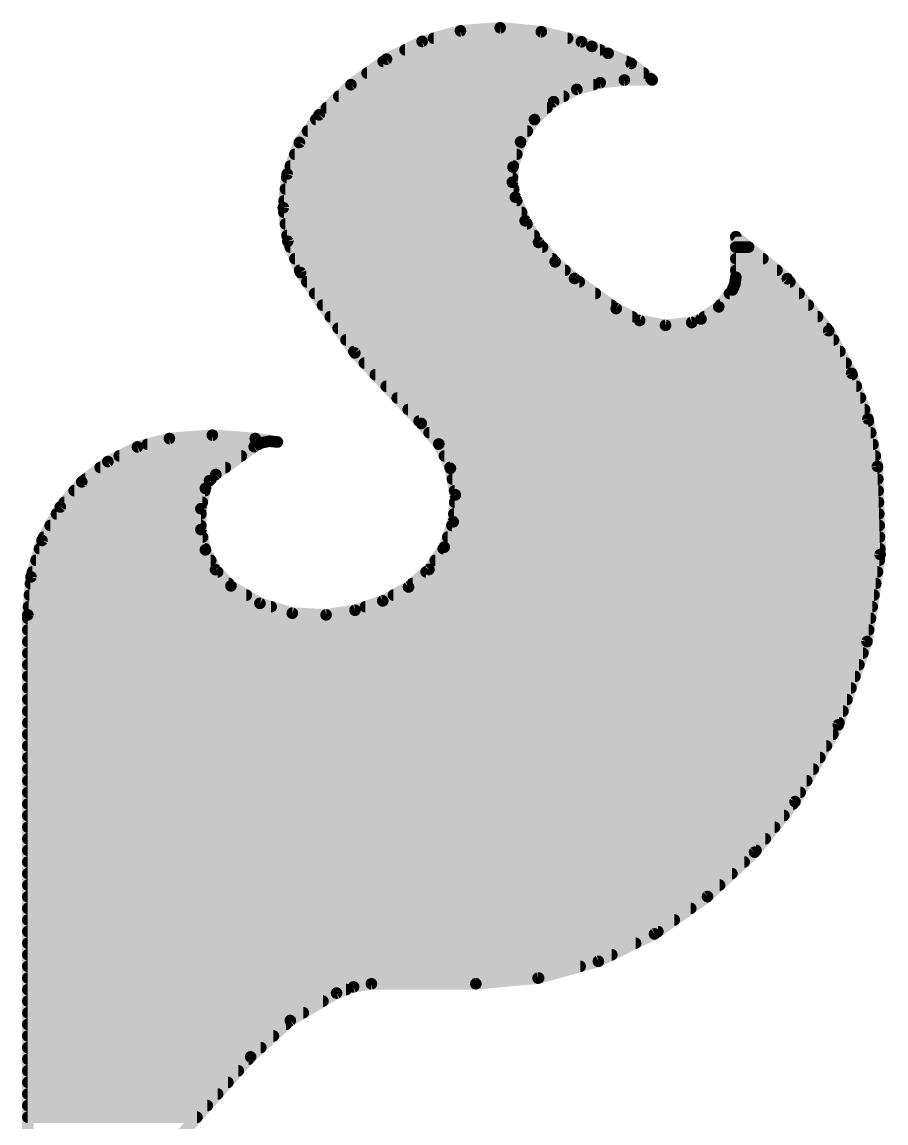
# Model space of a CAD drawing. Extents: x -1 to 111, y -11 to 60.
# Drawn here: x 49.489 to 51.38, y 9.766 to 12.177 of the extents above; entities that cross this region are included whole.
import ezdxf

# ---------------------------------------------------------------- set-up
doc = ezdxf.new("R2010")
doc.units = 0
doc.layers.add('21', color=53, linetype='CONTINUOUS')

msp = doc.modelspace()

# ---------------------------------------------------------------- linework, layer by layer
at = {"layer": '21', "const_width": 0.0254}
for points in [[(50.5358, 12.1641), (50.4489, 12.1575)], [(50.6258, 12.1555), (50.5358, 12.1641)], [(50.4489, 12.1575), (50.3649, 12.1343)], [(50.3899, 12.1412), (50.6832, 12.1412)], [(50.7136, 12.1336), (50.6258, 12.1555)], [(50.3649, 12.1343), (50.2869, 12.0955)], [(50.3277, 12.1158), (50.7543, 12.1158)], [(50.7365, 12.1234), (50.7136, 12.1336)], [(50.7721, 12.1082), (50.7365, 12.1234)], [(50.2869, 12.0955), (50.2092, 12.0395)], [(50.2798, 12.0904), (50.8127, 12.0904)], [(50.8225, 12.0861), (50.7721, 12.1082)], [(50.2446, 12.065), (50.8497, 12.065)], [(50.866, 12.0523), (50.8225, 12.0861)], [(50.7035, 12.0294), (50.7547, 12.0439)], [(50.7547, 12.0439), (50.8076, 12.0498)], [(50.8076, 12.0498), (50.8686, 12.0498)], [(50.8685, 12.0498), (50.866, 12.0523)], [(50.8686, 12.0498), (50.8685, 12.0498)], [(50.2092, 12.0395), (50.1396, 11.9736)], [(50.2094, 12.0396), (50.7396, 12.0396)], [(50.6527, 12.0024), (50.7035, 12.0294)], [(50.1825, 12.0142), (50.6749, 12.0142)], [(50.6107, 11.9632), (50.6527, 12.0024)], [(50.1396, 11.9736), (50.0965, 11.9132)], [(50.1557, 11.9888), (50.6382, 11.9888)], [(50.1323, 11.9634), (50.611, 11.9634)], [(50.5804, 11.9143), (50.6107, 11.9632)], [(50.1142, 11.938), (50.5951, 11.938)], [(50.0965, 11.9132), (50.0697, 11.844)], [(50.0962, 11.9126), (50.5799, 11.9126)], [(50.5638, 11.8593), (50.5804, 11.9143)], [(50.0864, 11.8872), (50.5722, 11.8872)], [(50.0766, 11.8618), (50.5646, 11.8618)], [(50.5624, 11.8259), (50.5638, 11.8593)], [(50.0697, 11.844), (50.0611, 11.7703)], [(50.0688, 11.8364), (50.5628, 11.8364)], [(50.5689, 11.7932), (50.5624, 11.8259)], [(50.0659, 11.811), (50.5654, 11.811)], [(50.0629, 11.7856), (50.5721, 11.7856)], [(50.5904, 11.7417), (50.5689, 11.7932)], [(50.0611, 11.7703), (50.071, 11.6968)], [(50.0624, 11.7602), (50.5827, 11.7602)], [(50.0659, 11.7348), (50.5946, 11.7348)], [(50.6197, 11.6942), (50.5904, 11.7417)], [(50.0693, 11.7094), (50.6103, 11.7094)], [(51.1641, 11.6148), (51.0515, 11.7069)], [(51.0515, 11.7069), (51.0515, 11.618)], [(50.071, 11.6968), (50.099, 11.6281)], [(50.0763, 11.684), (50.6284, 11.684)], [(50.656, 11.6518), (50.6197, 11.6942)], [(51.0515, 11.684), (51.0795, 11.684)], [(50.0866, 11.6586), (50.6502, 11.6586)], [(51.0515, 11.6586), (51.1106, 11.6586)], [(50.0969, 11.6332), (50.6777, 11.6332)], [(50.6984, 11.6154), (50.656, 11.6518)], [(51.0515, 11.6332), (51.1416, 11.6332)], [(50.099, 11.6281), (50.2176, 11.4523)], [(50.1127, 11.6078), (50.7089, 11.6078)], [(50.7898, 11.5494), (50.6984, 11.6154)], [(51.0515, 11.618), (51.0495, 11.6035)], [(51.0501, 11.6078), (51.1697, 11.6078)], [(51.2547, 11.5011), (51.1641, 11.6148)], [(50.1298, 11.5824), (50.7441, 11.5824)], [(51.0438, 11.59), (51.0141, 11.5533)], [(51.0377, 11.5824), (51.1899, 11.5824)], [(51.0495, 11.6035), (51.0438, 11.59)], [(50.147, 11.557), (50.7793, 11.557)], [(50.8411, 11.5232), (50.7898, 11.5494)], [(51.0141, 11.5533), (50.9753, 11.5265)], [(51.0171, 11.557), (51.2102, 11.557)], [(50.1641, 11.5316), (50.8247, 11.5316)], [(50.8977, 11.5128), (50.8411, 11.5232)], [(50.9549, 11.5189), (50.8977, 11.5128)], [(50.9753, 11.5265), (50.9549, 11.5189)], [(50.9827, 11.5316), (51.2304, 11.5316)], [(50.1812, 11.5062), (51.2506, 11.5062)], [(51.3048, 11.4077), (51.2547, 11.5011)], [(50.1984, 11.4808), (51.2656, 11.4808)], [(50.2155, 11.4554), (51.2792, 11.4554)], [(50.2176, 11.4523), (50.3631, 11.2979)], [(50.2386, 11.43), (51.2929, 11.43)], [(50.2625, 11.4046), (51.306, 11.4046)], [(51.3406, 11.3079), (51.3048, 11.4077)], [(50.2865, 11.3792), (51.3151, 11.3792)], [(50.3104, 11.3538), (51.3242, 11.3538)], [(50.3344, 11.3284), (51.3333, 11.3284)], [(50.3583, 11.303), (51.3416, 11.303)], [(50.3631, 11.2979), (50.4014, 11.253)], [(51.3613, 11.2039), (51.3406, 11.3079)], [(49.9059, 11.2722), (49.8119, 11.2649)], [(49.9999, 11.2649), (49.9059, 11.2722)], [(50.3804, 11.2776), (51.3467, 11.2776)], [(49.742, 11.2465), (49.6772, 11.2144)], [(49.8119, 11.2649), (49.742, 11.2465)], [(49.7637, 11.2522), (50.0069, 11.2522)], [(49.9135, 11.1862), (49.9974, 11.2471)], [(49.9974, 11.2471), (50.0131, 11.2555)], [(50.0482, 11.2573), (49.9999, 11.2649)], [(50.0131, 11.2555), (50.0305, 11.259)], [(50.0305, 11.259), (50.0482, 11.2573)], [(50.4014, 11.253), (50.4269, 11.1997)], [(50.4018, 11.2522), (51.3517, 11.2522)], [(49.7022, 11.2268), (49.9694, 11.2268)], [(50.4139, 11.2268), (51.3568, 11.2268)], [(49.6772, 11.2144), (49.6202, 11.17)], [(49.6605, 11.2014), (49.9344, 11.2014)], [(50.426, 11.2014), (51.3614, 11.2014)], [(50.4269, 11.1997), (50.4376, 11.1416)], [(51.3673, 11.0111), (51.3613, 11.2039)], [(49.6279, 11.176), (49.903, 11.176)], [(49.8907, 11.1557), (49.8997, 11.1728)], [(49.8997, 11.1728), (49.9135, 11.1862)], [(50.4312, 11.176), (51.3622, 11.176)], [(49.6202, 11.17), (49.5732, 11.115)], [(49.6036, 11.1506), (49.8896, 11.1506)], [(49.8808, 11.1112), (49.8907, 11.1557)], [(50.436, 11.1506), (51.363, 11.1506)], [(49.5819, 11.1252), (49.8839, 11.1252)], [(50.4376, 11.1416), (50.433, 11.0827)], [(50.4364, 11.1252), (51.3638, 11.1252)], [(49.5732, 11.115), (49.5331, 11.0418)], [(49.5649, 11.0998), (49.8808, 11.0998)], [(49.8808, 11.0656), (49.8808, 11.1112)], [(50.4344, 11.0998), (51.3646, 11.0998)], [(50.433, 11.0827), (50.4134, 11.027)], [(49.551, 11.0744), (49.8808, 11.0744)], [(49.8907, 11.0211), (49.8808, 11.0656)], [(50.4301, 11.0744), (51.3654, 11.0744)], [(49.5331, 11.0418), (49.5091, 10.9619)], [(49.537, 11.049), (49.8845, 11.049)], [(50.4212, 11.049), (51.3661, 11.049)], [(49.5276, 11.0236), (49.8901, 11.0236)], [(49.9129, 10.9777), (49.8907, 11.0211)], [(50.4134, 11.027), (50.38, 10.9783)], [(50.4111, 11.0236), (51.3669, 11.0236)], [(51.3385, 10.8204), (51.3673, 11.0111)], [(49.52, 10.9982), (49.9024, 10.9982)], [(50.3937, 10.9982), (51.3654, 10.9982)], [(49.5091, 10.9619), (49.5021, 10.8788)], [(49.5123, 10.9728), (49.9176, 10.9728)], [(49.9466, 10.9423), (49.9129, 10.9777)], [(50.38, 10.9783), (50.3352, 10.9398)], [(50.3737, 10.9728), (51.3615, 10.9728)], [(49.5078, 10.9474), (49.9417, 10.9474)], [(50.01, 10.9041), (49.9466, 10.9423)], [(50.3352, 10.9398), (50.2788, 10.9094)], [(50.3441, 10.9474), (51.3577, 10.9474)], [(49.5057, 10.922), (49.9803, 10.922)], [(50.2788, 10.9094), (50.2181, 10.8889)], [(50.3022, 10.922), (51.3539, 10.922)], [(49.5036, 10.8966), (50.0345, 10.8966)], [(50.0808, 10.8825), (50.01, 10.9041)], [(50.2181, 10.8889), (50.1548, 10.8788)], [(50.2409, 10.8966), (51.35, 10.8966)], [(49.5021, 10.8788), (49.5021, 9.3624)], [(49.5021, 10.8712), (51.3462, 10.8712)], [(50.1548, 10.8788), (50.0808, 10.8825)], [(49.5021, 10.8458), (51.3423, 10.8458)], [(49.5021, 10.8204), (51.3385, 10.8204)], [(51.2757, 10.638), (51.3385, 10.8204)], [(49.5021, 10.795), (51.3297, 10.795)], [(49.5021, 10.7696), (51.321, 10.7696)], [(49.5021, 10.7442), (51.3123, 10.7442)], [(49.5021, 10.7188), (51.3035, 10.7188)], [(49.5021, 10.6934), (51.2948, 10.6934)], [(49.5021, 10.668), (51.286, 10.668)], [(49.5021, 10.6426), (51.2773, 10.6426)], [(51.181, 10.4699), (51.2757, 10.638)], [(49.5021, 10.6172), (51.264, 10.6172)], [(49.5021, 10.5918), (51.2497, 10.5918)], [(49.5021, 10.5664), (51.2354, 10.5664)], [(49.5021, 10.541), (51.2211, 10.541)], [(49.5021, 10.5156), (51.2067, 10.5156)], [(49.5021, 10.4902), (51.1924, 10.4902)], [(49.5021, 10.4648), (51.1769, 10.4648)], [(51.0926, 10.3592), (51.181, 10.4699)], [(49.5021, 10.4394), (51.1566, 10.4394)], [(49.5021, 10.414), (51.1363, 10.414)], [(49.5021, 10.3886), (51.116, 10.3886)], [(49.5021, 10.3632), (51.0957, 10.3632)], [(50.9894, 10.262), (51.0926, 10.3592)], [(49.5021, 10.3378), (51.0698, 10.3378)], [(49.5021, 10.3124), (51.0429, 10.3124)], [(49.5021, 10.287), (51.0159, 10.287)], [(49.5021, 10.2616), (50.9888, 10.2616)], [(50.8737, 10.1803), (50.9894, 10.262)], [(49.5021, 10.2362), (50.9529, 10.2362)], [(49.5021, 10.2108), (50.9169, 10.2108)], [(49.5021, 10.1854), (50.8809, 10.1854)], [(49.5021, 10.16), (50.8321, 10.16)], [(50.7507, 10.1203), (50.8737, 10.1803)], [(49.5021, 10.1346), (50.78, 10.1346)], [(50.6188, 10.0835), (50.7507, 10.1203)], [(49.5021, 10.1092), (50.7109, 10.1092)], [(49.5021, 10.0838), (50.6199, 10.0838)], [(50.1777, 10.0508), (50.2149, 10.0643)], [(50.2149, 10.0643), (50.2539, 10.0711)], [(50.2539, 10.0711), (50.4825, 10.0711)], [(50.4825, 10.0711), (50.6188, 10.0835)], [(49.5021, 10.0584), (50.1987, 10.0584)], [(50.0765, 9.9906), (50.1777, 10.0508)], [(49.5021, 10.033), (50.1478, 10.033)], [(49.5021, 10.0076), (50.105, 10.0076)], [(49.5021, 9.9822), (50.0673, 9.9822)], [(49.9897, 9.9111), (50.0765, 9.9906)], [(49.5021, 9.9568), (50.0396, 9.9568)], [(49.5021, 9.9314), (50.0119, 9.9314)], [(49.5021, 9.3624), (49.9897, 9.9111)], [(49.5021, 9.906), (49.9852, 9.906)], [(49.5021, 9.8806), (49.9626, 9.8806)], [(49.5021, 9.8552), (49.94, 9.8552)], [(49.5021, 9.8298), (49.9175, 9.8298)], [(49.5021, 9.8044), (49.8949, 9.8044)], [(49.5021, 9.779), (49.8723, 9.779)]]:
    msp.add_lwpolyline(points, dxfattribs=at)
at = {"layer": '21', "const_width": 0.0127}
for points in [[(50.5364, 12.1704, 1), (50.5352, 12.1578)], [(50.5363, 12.1578, 1), (50.5353, 12.1704)], [(50.3899, 12.1476, 1), (50.3899, 12.1349)], [(50.4484, 12.1638, 1), (50.4494, 12.1511)], [(50.4506, 12.1514, 1), (50.4472, 12.1636)], [(50.6274, 12.1617, 1), (50.6243, 12.1494)], [(50.6252, 12.1492, 1), (50.6265, 12.1619)], [(50.6832, 12.1349, 1), (50.6832, 12.1476)], [(50.3277, 12.1221, 1), (50.3277, 12.1095)], [(50.3632, 12.1404, 1), (50.3666, 12.1282)], [(50.3677, 12.1286, 1), (50.3621, 12.14)], [(50.7162, 12.1394, 1), (50.711, 12.1278)], [(50.7121, 12.1274, 1), (50.7151, 12.1398)], [(50.739, 12.1292, 1), (50.734, 12.1176)], [(50.7339, 12.1176, 1), (50.7391, 12.1292)], [(50.7543, 12.1095, 1), (50.7543, 12.1221)], [(50.2798, 12.0968, 1), (50.2798, 12.0841)], [(50.2841, 12.1012, 1), (50.2897, 12.0898)], [(50.2906, 12.0903, 1), (50.2832, 12.1007)], [(50.7746, 12.114, 1), (50.7696, 12.1024)], [(50.7696, 12.1024, 1), (50.7746, 12.114)], [(50.8127, 12.0841, 1), (50.8127, 12.0968)], [(50.2446, 12.0714, 1), (50.2446, 12.0587)], [(50.8264, 12.0911, 1), (50.8186, 12.0811)], [(50.82, 12.0803, 1), (50.8251, 12.0919)], [(50.8497, 12.0587, 1), (50.8497, 12.0714)], [(50.754, 12.0502, 1), (50.7554, 12.0376)], [(50.7564, 12.0378, 1), (50.753, 12.05)], [(50.8076, 12.0562, 1), (50.8076, 12.0435)], [(50.8083, 12.0435, 1), (50.8069, 12.0561)], [(50.8705, 12.0568, 1), (50.8615, 12.0478)], [(50.8621, 12.0473, 1), (50.8699, 12.0573)], [(50.8685, 12.0562, 1), (50.8685, 12.0435)], [(50.864, 12.0453, 1), (50.873, 12.0543)], [(50.8686, 12.0435, 1), (50.8686, 12.0562)], [(50.8686, 12.0435, 1), (50.8686, 12.0562)], [(50.2055, 12.0446, 1), (50.2129, 12.0343)], [(50.2094, 12.0459, 1), (50.2094, 12.0333)], [(50.2136, 12.0348, 1), (50.2048, 12.0441)], [(50.7018, 12.0355, 1), (50.7052, 12.0233)], [(50.7065, 12.0238, 1), (50.7005, 12.035)], [(50.7396, 12.0333, 1), (50.7396, 12.0459)], [(50.1825, 12.0206, 1), (50.1825, 12.0079)], [(50.6498, 12.008, 1), (50.6557, 11.9968)], [(50.6571, 11.9978, 1), (50.6484, 12.0071)], [(50.6749, 12.0079, 1), (50.6749, 12.0206)], [(50.1352, 11.9782, 1), (50.144, 11.969)], [(50.1448, 11.9699, 1), (50.1344, 11.9773)], [(50.1557, 11.9952, 1), (50.1557, 11.9825)], [(50.6382, 11.9825, 1), (50.6382, 11.9952)], [(50.1323, 11.9697, 1), (50.1323, 11.9571)], [(50.6064, 11.9678, 1), (50.6151, 11.9585)], [(50.6161, 11.9598, 1), (50.6054, 11.9665)], [(50.611, 11.9571, 1), (50.611, 11.9697)], [(50.1142, 11.9444, 1), (50.1142, 11.9317)], [(50.5951, 11.9317, 1), (50.5951, 11.9444)], [(50.0962, 11.919, 1), (50.0962, 11.9063)], [(50.0913, 11.9169, 1), (50.1016, 11.9095)], [(50.1024, 11.9109, 1), (50.0905, 11.9155)], [(50.575, 11.9177, 1), (50.5858, 11.911)], [(50.5865, 11.9125, 1), (50.5743, 11.9162)], [(50.5799, 11.9063, 1), (50.5799, 11.919)], [(50.0864, 11.8935, 1), (50.0864, 11.8809)], [(50.5722, 11.8809, 1), (50.5722, 11.8935)], [(50.0766, 11.8681, 1), (50.0766, 11.8555)], [(50.5701, 11.859, 1), (50.5575, 11.8596)], [(50.5577, 11.8611, 1), (50.5699, 11.8575)], [(50.5646, 11.8555, 1), (50.5646, 11.8681)], [(50.0688, 11.8428, 1), (50.0688, 11.8301)], [(50.0638, 11.8463, 1), (50.0757, 11.8417)], [(50.076, 11.8433, 1), (50.0634, 11.8448)], [(50.5686, 11.8272, 1), (50.5562, 11.8247)], [(50.5628, 11.8301, 1), (50.5628, 11.8428)], [(50.0659, 11.8173, 1), (50.0659, 11.8047)], [(50.556, 11.8262, 1), (50.5687, 11.8257)], [(50.5654, 11.8047, 1), (50.5654, 11.8173)], [(50.0629, 11.7919, 1), (50.0629, 11.7793)], [(50.5748, 11.7956, 1), (50.563, 11.7908)], [(50.5627, 11.792, 1), (50.5751, 11.7944)], [(50.5721, 11.7793, 1), (50.5721, 11.7919)], [(50.0674, 11.7712, 1), (50.0548, 11.7695)], [(50.0548, 11.7711, 1), (50.0674, 11.7696)], [(50.0624, 11.7666, 1), (50.0624, 11.7539)], [(50.5827, 11.7539, 1), (50.5827, 11.7666)], [(50.0659, 11.7411, 1), (50.0659, 11.7285)], [(50.5958, 11.745, 1), (50.585, 11.7384)], [(50.5845, 11.7392, 1), (50.5962, 11.7441)], [(50.5946, 11.7285, 1), (50.5946, 11.7411)], [(50.0693, 11.7157, 1), (50.0693, 11.7031)], [(50.6103, 11.7031, 1), (50.6103, 11.7157)], [(51.0555, 11.7118, 1), (51.0475, 11.702)], [(51.0579, 11.7069, 1), (51.0452, 11.7069)], [(50.0769, 11.6992, 1), (50.0652, 11.6944)], [(50.0647, 11.696, 1), (50.0773, 11.6977)], [(50.0763, 11.6904, 1), (50.0763, 11.6777)], [(50.6245, 11.6983, 1), (50.6149, 11.6901)], [(50.6143, 11.6909, 1), (50.6251, 11.6975)], [(50.6284, 11.6777, 1), (50.6284, 11.6904)], [(51.0515, 11.6904, 1), (51.0515, 11.6777)], [(51.0795, 11.6777, 1), (51.0795, 11.6904)], [(50.0866, 11.6649, 1), (50.0866, 11.6523)], [(50.6502, 11.6523, 1), (50.6502, 11.6649)], [(51.0515, 11.6649, 1), (51.0515, 11.6523)], [(51.1106, 11.6523, 1), (51.1106, 11.6649)], [(50.0969, 11.6395, 1), (50.0969, 11.6269)], [(50.6602, 11.6566, 1), (50.6519, 11.647)], [(50.6512, 11.6477, 1), (50.6609, 11.6559)], [(50.6777, 11.6269, 1), (50.6777, 11.6395)], [(51.0515, 11.6395, 1), (51.0515, 11.6269)], [(51.1416, 11.6269, 1), (51.1416, 11.6395)], [(50.1043, 11.6317, 1), (50.0937, 11.6245)], [(50.0931, 11.6257, 1), (50.1049, 11.6305)], [(50.1127, 11.6142, 1), (50.1127, 11.6015)], [(50.7021, 11.6205, 1), (50.6947, 11.6103)], [(50.6943, 11.6106, 1), (50.7025, 11.6202)], [(50.7089, 11.6015, 1), (50.7089, 11.6142)], [(51.0501, 11.6142, 1), (51.0501, 11.6015)], [(51.0578, 11.6171, 1), (51.0452, 11.6189)], [(51.0452, 11.618, 1), (51.0579, 11.618)], [(51.169, 11.6188, 1), (51.1591, 11.6109)], [(51.16, 11.6099, 1), (51.1681, 11.6197)], [(51.1697, 11.6015, 1), (51.1697, 11.6142)], [(50.1298, 11.5887, 1), (50.1298, 11.5761)], [(50.7441, 11.5761, 1), (50.7441, 11.5887)], [(51.0377, 11.5887, 1), (51.0377, 11.5761)], [(51.038, 11.5925, 1), (51.0496, 11.5875)], [(51.0487, 11.586, 1), (51.0389, 11.594)], [(51.0432, 11.6043, 1), (51.0558, 11.6026)], [(51.0554, 11.601, 1), (51.0437, 11.606)], [(51.1899, 11.5761, 1), (51.1899, 11.5887)], [(50.147, 11.5633, 1), (50.147, 11.5507)], [(50.7793, 11.5507, 1), (50.7793, 11.5633)], [(50.7927, 11.5551, 1), (50.7869, 11.5437)], [(50.7861, 11.5443, 1), (50.7935, 11.5545)], [(51.0092, 11.5573, 1), (51.0191, 11.5493)], [(51.0177, 11.5481, 1), (51.0105, 11.5585)], [(51.0171, 11.5633, 1), (51.0171, 11.5507)], [(51.2102, 11.5507, 1), (51.2102, 11.5633)], [(50.1641, 11.538, 1), (50.1641, 11.5253)], [(50.8247, 11.5253, 1), (50.8247, 11.538)], [(50.8422, 11.5295, 1), (50.8399, 11.517)], [(50.8382, 11.5176, 1), (50.844, 11.5289)], [(50.897, 11.5191, 1), (50.8983, 11.5064)], [(50.8965, 11.5065, 1), (50.8988, 11.519)], [(50.9527, 11.5249, 1), (50.9571, 11.5129)], [(50.9556, 11.5126, 1), (50.9542, 11.5252)], [(50.9717, 11.5317, 1), (50.9789, 11.5213)], [(50.9775, 11.5205, 1), (50.9731, 11.5325)], [(50.9827, 11.538, 1), (50.9827, 11.5253)], [(51.2304, 11.5253, 1), (51.2304, 11.538)], [(50.1812, 11.5125, 1), (50.1812, 11.4999)], [(51.2603, 11.5041, 1), (51.2491, 11.4981)], [(51.2497, 11.4971, 1), (51.2597, 11.5051)], [(51.2506, 11.4999, 1), (51.2506, 11.5125)], [(50.1984, 11.4871, 1), (50.1984, 11.4745)], [(51.2656, 11.4745, 1), (51.2656, 11.4871)], [(50.2155, 11.4618, 1), (50.2155, 11.4491)], [(50.2222, 11.4566, 1), (50.213, 11.4479)], [(50.2124, 11.4487, 1), (50.2229, 11.4558)], [(51.2792, 11.4491, 1), (51.2792, 11.4618)], [(50.2386, 11.4363, 1), (50.2386, 11.4237)], [(51.2929, 11.4237, 1), (51.2929, 11.4363)], [(50.2625, 11.4109, 1), (50.2625, 11.3983)], [(51.3108, 11.4098, 1), (51.2989, 11.4055)], [(51.2992, 11.4047, 1), (51.3104, 11.4107)], [(51.306, 11.3983, 1), (51.306, 11.4109)], [(50.2865, 11.3856, 1), (50.2865, 11.3729)], [(51.3151, 11.3729, 1), (51.3151, 11.3856)], [(50.3104, 11.3601, 1), (50.3104, 11.3475)], [(51.3242, 11.3475, 1), (51.3242, 11.3601)], [(50.3344, 11.3347, 1), (50.3344, 11.3221)], [(51.3333, 11.3221, 1), (51.3333, 11.3347)], [(50.3583, 11.3094, 1), (50.3583, 11.2967)], [(50.3679, 11.302, 1), (50.3583, 11.2938)], [(50.3585, 11.2935, 1), (50.3677, 11.3023)], [(51.3469, 11.3091, 1), (51.3344, 11.3066)], [(51.3347, 11.3057, 1), (51.3466, 11.31)], [(51.3416, 11.2967, 1), (51.3416, 11.3094)], [(49.9064, 11.2786, 1), (49.9054, 11.2659)], [(49.9064, 11.2659, 1), (49.9054, 11.2786)], [(50.3804, 11.284, 1), (50.3804, 11.2713)], [(51.3467, 11.2713, 1), (51.3467, 11.284)], [(49.7404, 11.2526, 1), (49.7436, 11.2403)], [(49.7448, 11.2408, 1), (49.7392, 11.2522)], [(49.7637, 11.2585, 1), (49.7637, 11.2459)], [(49.8114, 11.2712, 1), (49.8124, 11.2586)], [(49.8135, 11.2588, 1), (49.8103, 11.271)], [(49.9944, 11.2527, 1), (50.0004, 11.2415)], [(50.0009, 11.2712, 1), (49.9989, 11.2586)], [(50.0011, 11.242, 1), (49.9937, 11.2522)], [(49.9994, 11.2586, 1), (50.0004, 11.2712)], [(50.0118, 11.2617, 1), (50.0143, 11.2493)], [(50.0069, 11.2459, 1), (50.0069, 11.2585)], [(50.0161, 11.2499, 1), (50.0101, 11.2611)], [(50.0311, 11.2653, 1), (50.0299, 11.2527)], [(50.0318, 11.2528, 1), (50.0292, 11.2652)], [(50.0472, 11.251, 1), (50.0492, 11.2636)], [(50.0476, 11.251, 1), (50.0488, 11.2636)], [(50.4072, 11.2557, 1), (50.3957, 11.2502)], [(50.4018, 11.2585, 1), (50.4018, 11.2459)], [(50.3966, 11.2488, 1), (50.4063, 11.2571)], [(51.3517, 11.2459, 1), (51.3517, 11.2585)], [(49.7022, 11.2332, 1), (49.7022, 11.2205)], [(49.9694, 11.2205, 1), (49.9694, 11.2332)], [(50.4139, 11.2332, 1), (50.4139, 11.2205)], [(51.3568, 11.2205, 1), (51.3568, 11.2332)], [(49.6605, 11.2078, 1), (49.6605, 11.1951)], [(49.6744, 11.2201, 1), (49.68, 11.2087)], [(49.6811, 11.2094, 1), (49.6733, 11.2194)], [(49.9344, 11.1951, 1), (49.9344, 11.2078)], [(50.426, 11.2078, 1), (50.426, 11.1951)], [(50.4331, 11.2008, 1), (50.4206, 11.1985)], [(50.4211, 11.1969, 1), (50.4326, 11.2024)], [(51.3676, 11.2041, 1), (51.355, 11.2037)], [(51.3551, 11.2027, 1), (51.3675, 11.2051)], [(51.3614, 11.1951, 1), (51.3614, 11.2078)], [(49.6279, 11.1823, 1), (49.6279, 11.1697)], [(49.9053, 11.1698, 1), (49.8941, 11.1757)], [(49.903, 11.1697, 1), (49.903, 11.1823)], [(49.9098, 11.1913, 1), (49.9172, 11.1811)], [(49.9179, 11.1817, 1), (49.9091, 11.1907)], [(50.4312, 11.1823, 1), (50.4312, 11.1697)], [(51.3622, 11.1697, 1), (51.3622, 11.1823)], [(49.6036, 11.157, 1), (49.6036, 11.1443)], [(49.6163, 11.175, 1), (49.6241, 11.165)], [(49.625, 11.1659, 1), (49.6153, 11.1741)], [(49.8851, 11.1587, 1), (49.8963, 11.1527)], [(49.8969, 11.1543, 1), (49.8845, 11.1571)], [(49.8896, 11.1443, 1), (49.8896, 11.157)], [(49.8953, 11.1773, 1), (49.9041, 11.1682)], [(50.436, 11.157, 1), (50.436, 11.1443)], [(51.363, 11.1443, 1), (51.363, 11.157)], [(49.5819, 11.1316, 1), (49.5819, 11.1189)], [(49.8839, 11.1189, 1), (49.8839, 11.1316)], [(50.4364, 11.1316, 1), (50.4364, 11.1189)], [(50.444, 11.1411, 1), (50.4313, 11.1421)], [(50.4314, 11.1404, 1), (50.4439, 11.1427)], [(51.3638, 11.1189, 1), (51.3638, 11.1316)], [(49.5649, 11.1061, 1), (49.5649, 11.0935)], [(49.5684, 11.1191, 1), (49.578, 11.1109)], [(49.5788, 11.1119, 1), (49.5676, 11.1181)], [(49.8871, 11.1112, 1), (49.8744, 11.1112)], [(49.8746, 11.1126, 1), (49.887, 11.1098)], [(49.8808, 11.0935, 1), (49.8808, 11.1061)], [(50.4344, 11.1061, 1), (50.4344, 11.0935)], [(51.3646, 11.0935, 1), (51.3646, 11.1061)], [(50.4267, 11.0832, 1), (50.4394, 11.0822)], [(50.439, 11.0806, 1), (50.4271, 11.0848)], [(49.551, 11.0808, 1), (49.551, 11.0681)], [(49.887, 11.067, 1), (49.8746, 11.0642)], [(49.8744, 11.0656, 1), (49.8871, 11.0656)], [(49.8808, 11.0681, 1), (49.8808, 11.0808)], [(50.4301, 11.0808, 1), (50.4301, 11.0681)], [(51.3654, 11.0681, 1), (51.3654, 11.0808)], [(49.5275, 11.0449, 1), (49.5387, 11.0388)], [(49.5392, 11.04, 1), (49.527, 11.0437)], [(49.537, 11.0554, 1), (49.537, 11.0427)], [(49.8845, 11.0427, 1), (49.8845, 11.0554)], [(50.4212, 11.0554, 1), (50.4212, 11.0427)], [(51.3661, 11.0427, 1), (51.3661, 11.0554)], [(49.5276, 11.0299, 1), (49.5276, 11.0173)], [(49.8964, 11.024, 1), (49.885, 11.0182)], [(49.8845, 11.0197, 1), (49.8969, 11.0225)], [(49.8901, 11.0173, 1), (49.8901, 11.0299)], [(50.4111, 11.0299, 1), (50.4111, 11.0173)], [(50.4074, 11.0291, 1), (50.4194, 11.0249)], [(50.4186, 11.0234, 1), (50.4082, 11.0306)], [(51.361, 11.0109, 1), (51.3737, 11.0113)], [(51.3736, 11.0101, 1), (51.3611, 11.012)], [(51.3669, 11.0173, 1), (51.3669, 11.0299)], [(49.52, 11.0046, 1), (49.52, 10.9919)], [(49.9024, 10.9919, 1), (49.9024, 11.0046)], [(50.3937, 11.0046, 1), (50.3937, 10.9919)], [(51.3654, 10.9919, 1), (51.3654, 11.0046)], [(49.5154, 10.9614, 1), (49.5027, 10.9625)], [(49.503, 10.9638, 1), (49.5151, 10.9601)], [(49.5123, 10.9792, 1), (49.5123, 10.9665)], [(49.9175, 10.982, 1), (49.9083, 10.9733)], [(49.9073, 10.9748, 1), (49.9186, 10.9805)], [(49.9176, 10.9665, 1), (49.9176, 10.9792)], [(50.3737, 10.9792, 1), (50.3737, 10.9665)], [(50.3748, 10.9818, 1), (50.3853, 10.9747)], [(50.3842, 10.9734, 1), (50.3759, 10.9831)], [(51.3615, 10.9665, 1), (51.3615, 10.9792)], [(49.5078, 10.9537, 1), (49.5078, 10.9411)], [(49.9499, 10.9477, 1), (49.9433, 10.9369)], [(49.9417, 10.9411, 1), (49.9417, 10.9537)], [(49.942, 10.9379, 1), (49.9512, 10.9467)], [(50.3311, 10.9446, 1), (50.3393, 10.935)], [(50.3382, 10.9342, 1), (50.3322, 10.9454)], [(50.3441, 10.9537, 1), (50.3441, 10.9411)], [(51.3577, 10.9411, 1), (51.3577, 10.9537)], [(49.5057, 10.9284, 1), (49.5057, 10.9157)], [(49.9803, 10.9157, 1), (49.9803, 10.9284)], [(50.2758, 10.915, 1), (50.2818, 10.9038)], [(50.2808, 10.9034, 1), (50.2768, 10.9154)], [(50.3022, 10.9284, 1), (50.3022, 10.9157)], [(51.3539, 10.9157, 1), (51.3539, 10.9284)], [(49.5036, 10.903, 1), (49.5036, 10.8903)], [(50.0119, 10.9102, 1), (50.0082, 10.898)], [(50.0067, 10.8986, 1), (50.0133, 10.9095)], [(50.0345, 10.8903, 1), (50.0345, 10.903)], [(50.2161, 10.8949, 1), (50.2201, 10.8829)], [(50.2191, 10.8826, 1), (50.2171, 10.8951)], [(50.2409, 10.903, 1), (50.2409, 10.8903)], [(51.35, 10.8903, 1), (51.35, 10.903)], [(49.4958, 10.8793, 1), (49.5084, 10.8783)], [(49.5085, 10.8788, 1), (49.4958, 10.8788)], [(49.5021, 10.8775, 1), (49.5021, 10.8649)], [(50.0812, 10.8888, 1), (50.0805, 10.8761)], [(50.079, 10.8764, 1), (50.0827, 10.8885)], [(50.1538, 10.8851, 1), (50.1558, 10.8725)], [(50.1545, 10.8725, 1), (50.1551, 10.8851)], [(51.3462, 10.8649, 1), (51.3462, 10.8775)], [(49.5021, 10.8521, 1), (49.5021, 10.8395)], [(51.3423, 10.8395, 1), (51.3423, 10.8521)], [(49.5021, 10.8268, 1), (49.5021, 10.8141)], [(51.3322, 10.8213, 1), (51.3448, 10.8194)], [(51.3445, 10.8183, 1), (51.3325, 10.8224)], [(51.3385, 10.8141, 1), (51.3385, 10.8268)], [(49.5021, 10.8013, 1), (49.5021, 10.7887)], [(51.3297, 10.7887, 1), (51.3297, 10.8013)], [(49.5021, 10.7759, 1), (49.5021, 10.7633)], [(51.321, 10.7633, 1), (51.321, 10.7759)], [(49.5021, 10.7506, 1), (49.5021, 10.7379)], [(51.3123, 10.7379, 1), (51.3123, 10.7506)], [(49.5021, 10.7251, 1), (49.5021, 10.7125)], [(51.3035, 10.7125, 1), (51.3035, 10.7251)], [(49.5021, 10.6997, 1), (49.5021, 10.6871)], [(51.2948, 10.6871, 1), (51.2948, 10.6997)], [(49.5021, 10.6744, 1), (49.5021, 10.6617)], [(51.286, 10.6617, 1), (51.286, 10.6744)], [(49.5021, 10.6489, 1), (49.5021, 10.6363)], [(51.2773, 10.6363, 1), (51.2773, 10.6489)], [(51.2697, 10.64, 1), (51.2817, 10.6359)], [(51.2812, 10.6349, 1), (51.2701, 10.6411)], [(49.5021, 10.6235, 1), (49.5021, 10.6109)], [(51.264, 10.6109, 1), (51.264, 10.6235)], [(49.5021, 10.5982, 1), (49.5021, 10.5855)], [(51.2497, 10.5855, 1), (51.2497, 10.5982)], [(49.5021, 10.5727, 1), (49.5021, 10.5601)], [(51.2354, 10.5601, 1), (51.2354, 10.5727)], [(49.5021, 10.5473, 1), (49.5021, 10.5347)], [(51.2211, 10.5347, 1), (51.2211, 10.5473)], [(49.5021, 10.522, 1), (49.5021, 10.5093)], [(51.2067, 10.5093, 1), (51.2067, 10.522)], [(49.5021, 10.4965, 1), (49.5021, 10.4839)], [(51.1924, 10.4839, 1), (51.1924, 10.4965)], [(49.5021, 10.4711, 1), (49.5021, 10.4585)], [(51.1755, 10.473, 1), (51.1865, 10.4668)], [(51.186, 10.4659, 1), (51.176, 10.4739)], [(51.1769, 10.4585, 1), (51.1769, 10.4711)], [(49.5021, 10.4458, 1), (49.5021, 10.4331)], [(51.1566, 10.4331, 1), (51.1566, 10.4458)], [(49.5021, 10.4203, 1), (49.5021, 10.4077)], [(51.1363, 10.4077, 1), (51.1363, 10.4203)], [(49.5021, 10.3949, 1), (49.5021, 10.3823)], [(51.116, 10.3823, 1), (51.116, 10.3949)], [(49.5021, 10.3696, 1), (49.5021, 10.3569)], [(51.0876, 10.3632, 1), (51.0975, 10.3552)], [(51.0969, 10.3546, 1), (51.0882, 10.3638)], [(51.0957, 10.3569, 1), (51.0957, 10.3696)], [(49.5021, 10.3441, 1), (49.5021, 10.3315)], [(51.0698, 10.3315, 1), (51.0698, 10.3441)], [(49.5021, 10.3187, 1), (49.5021, 10.3061)], [(51.0429, 10.3061, 1), (51.0429, 10.3187)], [(49.5021, 10.2934, 1), (49.5021, 10.2807)], [(51.0159, 10.2807, 1), (51.0159, 10.2934)], [(49.5021, 10.2679, 1), (49.5021, 10.2553)], [(50.9851, 10.2667, 1), (50.9938, 10.2574)], [(50.9931, 10.2568, 1), (50.9858, 10.2672)], [(50.9888, 10.2553, 1), (50.9888, 10.2679)], [(49.5021, 10.2425, 1), (49.5021, 10.2299)], [(50.9529, 10.2299, 1), (50.9529, 10.2425)], [(49.5021, 10.2172, 1), (49.5021, 10.2045)], [(50.9169, 10.2045, 1), (50.9169, 10.2172)], [(49.5021, 10.1918, 1), (49.5021, 10.1791)], [(50.8809, 10.1791, 1), (50.8809, 10.1918)], [(49.5021, 10.1663, 1), (49.5021, 10.1537)], [(50.8321, 10.1537, 1), (50.8321, 10.1663)], [(50.87, 10.1855, 1), (50.8774, 10.1751)], [(50.8765, 10.1746, 1), (50.8709, 10.186)], [(49.5021, 10.141, 1), (49.5021, 10.1283)], [(50.7479, 10.126, 1), (50.7534, 10.1146)], [(50.7524, 10.1142, 1), (50.749, 10.1264)], [(50.78, 10.1283, 1), (50.78, 10.141)], [(49.5021, 10.1156, 1), (49.5021, 10.1029)], [(50.7109, 10.1029, 1), (50.7109, 10.1156)], [(49.5021, 10.0901, 1), (49.5021, 10.0775)], [(50.2138, 10.0705, 1), (50.216, 10.058)], [(50.2171, 10.0583, 1), (50.2128, 10.0702)], [(50.2539, 10.0775, 1), (50.2539, 10.0648)], [(50.255, 10.0648, 1), (50.2528, 10.0774)], [(50.4819, 10.0774, 1), (50.4831, 10.0648)], [(50.4825, 10.0648, 1), (50.4825, 10.0775)], [(50.6171, 10.0896, 1), (50.6205, 10.0774)], [(50.6194, 10.0772, 1), (50.6182, 10.0898)], [(50.6199, 10.0775, 1), (50.6199, 10.0901)], [(49.5021, 10.0648, 1), (49.5021, 10.0521)], [(50.1755, 10.0568, 1), (50.1799, 10.0448)], [(50.1809, 10.0453, 1), (50.1745, 10.0563)], [(50.1987, 10.0521, 1), (50.1987, 10.0648)], [(49.5021, 10.0394, 1), (49.5021, 10.0267)], [(50.1478, 10.0267, 1), (50.1478, 10.0394)], [(49.5021, 10.0139, 1), (49.5021, 10.0013)], [(50.105, 10.0013, 1), (50.105, 10.0139)], [(49.5021, 9.9886, 1), (49.5021, 9.9759)], [(50.0673, 9.9759, 1), (50.0673, 9.9886)], [(50.0733, 9.9961, 1), (50.0798, 9.9852)], [(50.0808, 9.9859, 1), (50.0722, 9.9953)], [(49.5021, 9.9632, 1), (49.5021, 9.9505)], [(50.0396, 9.9505, 1), (50.0396, 9.9632)], [(49.5021, 9.9377, 1), (49.5021, 9.9251)], [(50.0119, 9.9251, 1), (50.0119, 9.9377)], [(49.5021, 9.9123, 1), (49.5021, 9.8997)], [(49.9854, 9.9158, 1), (49.994, 9.9064)], [(49.9944, 9.9069, 1), (49.985, 9.9153)], [(49.9852, 9.8997, 1), (49.9852, 9.9123)], [(49.5021, 9.887, 1), (49.5021, 9.8743)], [(49.9626, 9.8743, 1), (49.9626, 9.887)], [(49.5021, 9.8615, 1), (49.5021, 9.8489)], [(49.94, 9.8489, 1), (49.94, 9.8615)], [(49.5021, 9.8361, 1), (49.5021, 9.8235)], [(49.9175, 9.8235, 1), (49.9175, 9.8361)], [(49.5021, 9.8108, 1), (49.5021, 9.7981)], [(49.8949, 9.7981, 1), (49.8949, 9.8108)], [(49.5021, 9.7853, 1), (49.5021, 9.7727)], [(49.8723, 9.7727, 1), (49.8723, 9.7853)]]:
    msp.add_lwpolyline(points, format="xyb", dxfattribs=at)

doc.saveas('drawing.dxf')
